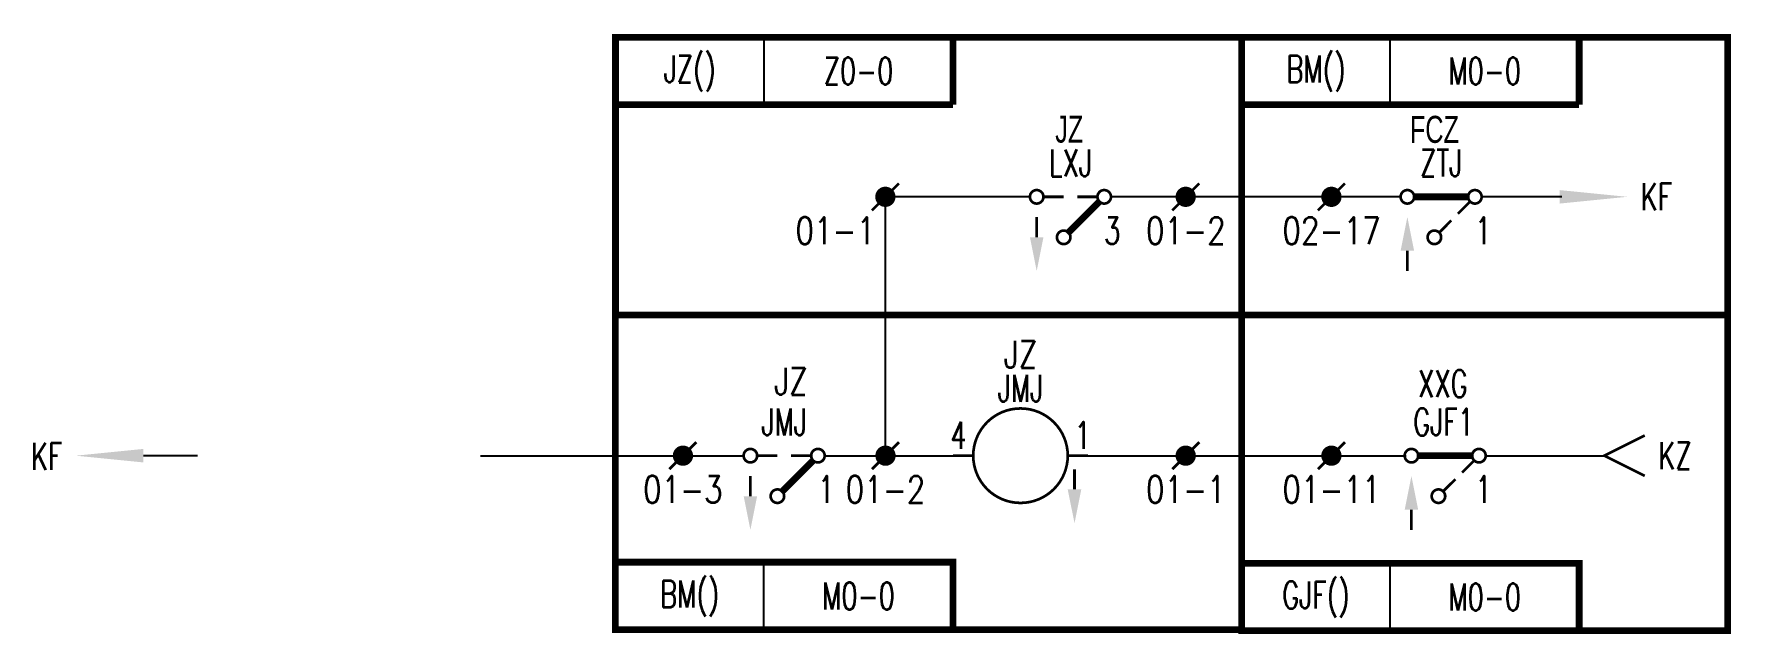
# Model space of a CAD drawing. Header units: millimetres. Extents: x -43 to 83, y -44 to 0.
import ezdxf
from ezdxf.enums import TextEntityAlignment as Align

# ---------------------------------------------------------------- set-up
doc = ezdxf.new("R2010")
doc.units = ezdxf.units.MM
doc.layers.add('tie', color=7, linetype='Continuous')
doc.styles.add('HZ', font='TXT', dxfattribs={"width": 0.7, "bigfont": 'HZTXT'})

msp = doc.modelspace()

# ---------------------------------------------------------------- linework, layer by layer
at = {"color": 7}
for p, q in [((11, -5), (11, 0)), ((57.36, -5), (57.36, 0)), ((19.99, -20.57), (19.99, -11.82)), ((30.69, -11.82), (19.99, -11.82)), ((46.36, -11.82), (36.69, -11.82)), ((58.14, -11.82), (46.36, -11.82)), ((70.07, -11.82), (64.14, -11.82)), ((19.99, -31.04), (19.99, -20.57)), ((-30.96, -31), (-34.96, -31)), ((-10, -31), (0, -31)), ((0, -31), (9.49, -31)), ((15.49, -31), (24.99, -31)), ((34.99, -31), (46.36, -31)), ((46.36, -31), (58.54, -31)), ((64.54, -31), (73.22, -31)), ((10.99, -43.89), (10.99, -38.89)), ((57.36, -43.97), (57.36, -38.97))]:
    msp.add_line(p, q, dxfattribs=at)
at = {"const_width": 0.5}
for points in [[(0, 0), (46.36, 0), (46.36, -20.57), (0, -20.57)], [(46.36, 0), (82.35, 0), (82.35, -20.57), (46.36, -20.57)], [(46.36, -20.57), (-0.01, -20.57), (-0.01, -43.89), (46.36, -43.89)], [(46.36, -20.57), (82.36, -20.57), (82.36, -43.97), (46.36, -43.97)]]:
    msp.add_lwpolyline(points, close=True, dxfattribs=at)
at = {"color": 7}
for points, const_width in [([(0, 0), (25, 0), (25, -5)], 0.5), ([(0, 0), (0, -5), (25, -5)], 0.5), ([(46.36, 0), (71.36, 0), (71.36, -5)], 0.5), ([(46.36, 0), (46.36, -5), (71.36, -5)], 0.5), ([(18.99, -12.82), (20.99, -10.82)], 0.2), ([(41.23, -12.82), (43.23, -10.82)], 0.2), ([(52.02, -12.82), (54.02, -10.82)], 0.2), ([(33.19, -11.82), (31.69, -11.82)], 0.2), ([(33.45, -14.56), (35.83, -12.18)], 0.5), ([(35.69, -11.82), (34.19, -11.82)], 0.2), ([(59.14, -11.82), (63.14, -11.82)], 0.5), ([(63.32, -12.14), (62.39, -13.07)], 0.2), ([(31.19, -14.82), (31.19, -13.32)], 0.2), ([(61.89, -13.57), (60.95, -14.52)], 0.2), ([(58.64, -15.82), (58.64, -17.32)], 0.2), ([(3.99, -32), (5.99, -30)], 0.2), ([(18.99, -32), (20.99, -30)], 0.2), ([(41.23, -32), (43.23, -30)], 0.2), ([(52.02, -32), (54.02, -30)], 0.2), ([(11.99, -31), (10.49, -31)], 0.2), ([(12.26, -33.73), (14.63, -31.36)], 0.5), ([(14.49, -31), (12.99, -31)], 0.2), ([(26.49, -31), (24.99, -31)], 0.2), ([(33.49, -31), (34.99, -31)], 0.2), ([(59.44, -31), (63.44, -31)], 0.5), ([(62.69, -32.25), (63.63, -31.31)], 0.2), ([(9.99, -34), (9.99, -32.5)], 0.2), ([(33.99, -33.5), (33.99, -32)], 0.2), ([(61.25, -33.68), (62.19, -32.75)], 0.2), ([(58.94, -35), (58.94, -36.5)], 0.2), ([(-0.01, -38.89), (24.99, -38.89), (24.99, -43.89)], 0.5), ([(-0.01, -38.89), (-0.01, -43.89), (24.99, -43.89)], 0.5), ([(46.36, -38.97), (71.36, -38.97), (71.36, -43.97)], 0.5), ([(46.36, -38.97), (46.36, -43.97), (71.36, -43.97)], 0.5)]:
    msp.add_lwpolyline(points, dxfattribs=dict(at, const_width=const_width))
for points, const_width in [([(19.61, -11.82, 1), (20.36, -11.82, 1)], 0.75), ([(41.85, -11.82, 1), (42.6, -11.82, 1)], 0.75), ([(52.64, -11.82, 1), (53.39, -11.82, 1)], 0.75), ([(26.49, -31, 1), (33.49, -31, 1)], 0.2), ([(4.62, -31, 1), (5.37, -31, 1)], 0.75), ([(19.62, -31, 1), (20.37, -31, 1)], 0.75), ([(41.85, -31, 1), (42.6, -31, 1)], 0.75), ([(52.64, -31, 1), (53.39, -31, 1)], 0.75)]:
    msp.add_lwpolyline(points, format="xyb", close=True, dxfattribs=dict(at, const_width=const_width))
at = {"color": 7, "const_width": 0.2}
for points in [[(31.19, -12.32, -1), (31.19, -11.32, -1), (31.19, -12.32)], [(36.19, -12.32, -1), (36.19, -11.32, -1), (36.19, -12.32)], [(58.64, -12.32, -1), (58.64, -11.32, -1), (58.64, -12.32)], [(63.64, -12.32, -1), (63.64, -11.32, -1), (63.64, -12.32)], [(33.19, -15.32, -1), (33.19, -14.32, -1), (33.19, -15.32)], [(60.64, -15.32, -1), (60.64, -14.32, -1), (60.64, -15.32)], [(9.99, -31.5, -1), (9.99, -30.5, -1), (9.99, -31.5)], [(14.99, -31.5, -1), (14.99, -30.5, -1), (14.99, -31.5)], [(58.94, -30.5, 1), (58.94, -31.5, 1), (58.94, -30.5)], [(63.94, -30.5, 1), (63.94, -31.5, 1), (63.94, -30.5)], [(11.99, -34.5, -1), (11.99, -33.5, -1), (11.99, -34.5)], [(60.94, -33.5, 1), (60.94, -34.5, 1), (60.94, -33.5)]]:
    msp.add_lwpolyline(points, format="xyb", dxfattribs=at)
at = {"const_width": 0.2}
msp.add_lwpolyline([(76.22, -29.5), (73.22, -31), (76.22, -32.5)], dxfattribs=at)
at = {"color": 7}
for points in [[(69.91, -12.32), (69.91, -11.32), (74.91, -11.82)], [(58.14, -15.82), (59.14, -15.82), (58.64, -13.32)], [(31.69, -14.82), (30.69, -14.82), (31.19, -17.32)], [(-34.96, -30.5), (-34.96, -31.5), (-39.96, -31)], [(59.44, -35), (58.44, -35), (58.94, -32.5)], [(34.49, -33.5), (33.49, -33.5), (33.99, -36)], [(10.49, -34), (9.49, -34), (9.99, -36.5)]]:
    msp.add_solid(points, dxfattribs=at)

# ---------------------------------------------------------------- texts
at = {"color": 3, "style": 'HZ', "width": 0.7}
for s, p in [('JZ()', (5.5, -2.5)), ('BM()', (51.86, -2.5)), ('BM()', (5.49, -41.39)), ('GJF()', (51.86, -41.47))]:
    msp.add_text(s, height=2, dxfattribs=at).set_placement(p, align=Align.MIDDLE)
at = {"color": 5, "style": 'HZ', "width": 0.7}
for s, p in [('Z0-0', (18, -2.5)), ('M0-0', (64.36, -2.5)), ('M0-0', (17.99, -41.39)), ('M0-0', (64.36, -41.47))]:
    msp.add_text(s, height=2, dxfattribs=at).set_placement(p, align=Align.MIDDLE)
at = {"color": 3, "width": 0.7}
for s, p in [('JZ', (33.6, -6.82)), ('FCZ', (60.64, -6.82))]:
    msp.add_text(s, height=2, dxfattribs=at).set_placement(p, align=Align.MIDDLE)
at = {"color": 7, "style": 'HZ', "width": 0.7}
for s, p in [('LXJ', (33.69, -10.32)), ('ZTJ', (61.14, -10.32)), ('JMJ', (29.99, -27)), ('JMJ', (12.49, -29.5)), ('GJF1', (61.32, -29.5))]:
    msp.add_text(s, height=2, dxfattribs=at).set_placement(p, align=Align.CENTER)
for s, p in [('KF', (75.91, -12.82)), ('3', (36.19, -15.32)), ('1', (63.64, -15.32)), ('1', (33.99, -30.5)), ('KZ', (77.22, -32)), ('1', (14.99, -34.5))]:
    msp.add_text(s, height=2, dxfattribs=at).set_placement(p)
at = {"color": 3, "style": 'HZ'}
for s, width, p in [('JZ', 0.8, (29.99, -24.5)), ('JZ', 0.8, (12.99, -26.5)), ('XXG', 0.7, (61.27, -26.66))]:
    msp.add_text(s, height=2, dxfattribs=dict(at, width=width)).set_placement(p, align=Align.CENTER)
at = {"color": 7, "style": 'HZ', "width": 0.7}
for s, p in [('4', (25.99, -30.5)), ('KF', (-40.96, -32.04)), ('1', (64.87, -34.5))]:
    msp.add_text(s, height=2, dxfattribs=at).set_placement(p, align=Align.RIGHT)
at = {"layer": 'tie', "color": 3, "style": 'HZ', "width": 0.8}
for s, p in [('01-1', (16.28, -15.32)), ('01-2', (42.23, -15.32)), ('02-17', (53.02, -15.32)), ('01-3', (4.99, -34.5)), ('01-2', (19.99, -34.5)), ('01-1', (42.23, -34.5)), ('01-11', (53.02, -34.5))]:
    msp.add_text(s, height=2, dxfattribs=at).set_placement(p, align=Align.CENTER)

doc.saveas('drawing.dxf')
